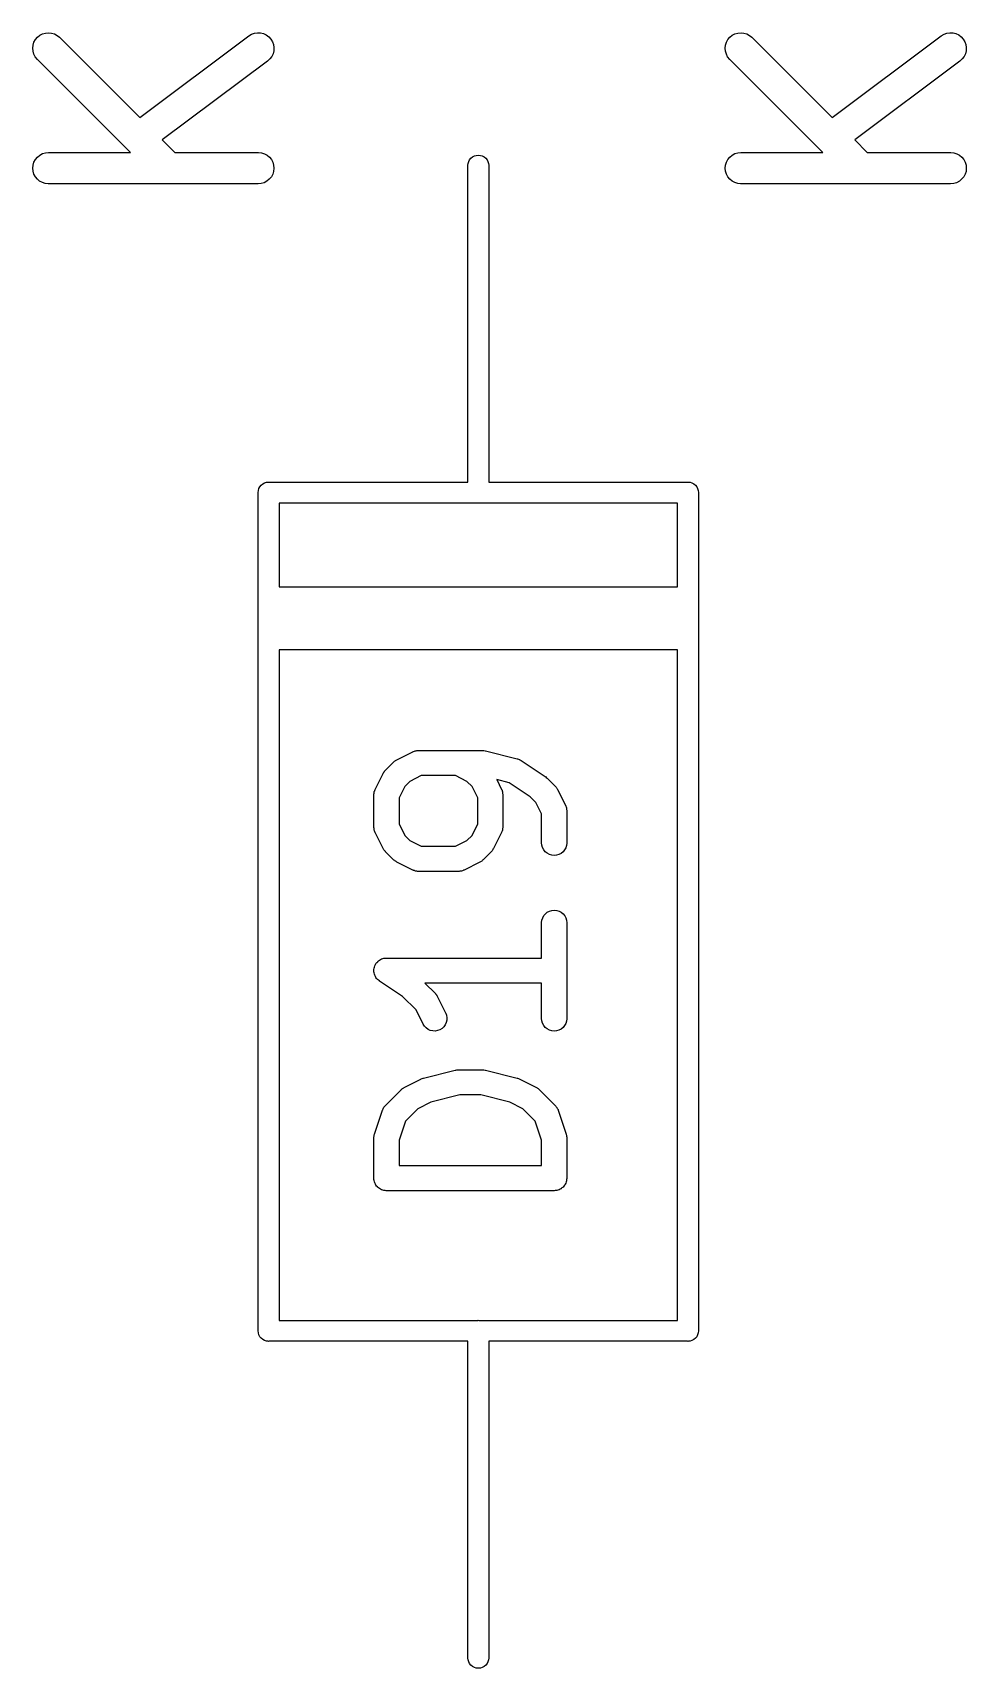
# Model space of a CAD drawing. Extents: x 99 to 194, y -157 to -33.
# Drawn here: x 160.69 to 165.14, y -59.36 to -51.56 of the extents above; entities that cross this region are included whole.
import ezdxf

# ---------------------------------------------------------------- set-up
doc = ezdxf.new("R2010")
doc.units = 0
doc.layers.add('BLACK', color=7, linetype='CONTINUOUS')

msp = doc.modelspace()

# ---------------------------------------------------------------- linework, layer by layer
at = {"layer": 'BLACK', "linetype": 'CONTINUOUS'}
for p, q in [((160.702, -51.5913), (160.712, -51.5801)), ((160.712, -51.5801), (160.723, -51.5709)), ((160.723, -51.5709), (160.736, -51.564)), ((160.736, -51.564), (160.75, -51.5599)), ((160.75, -51.5599), (160.765, -51.5585)), ((160.765, -51.5585), (160.779, -51.56)), ((160.779, -51.56), (160.793, -51.5642)), ((160.793, -51.5642), (160.806, -51.5712)), ((160.806, -51.5712), (160.817, -51.5804)), ((160.817, -51.5804), (161.2, -51.963)), ((161.2, -51.963), (161.719, -51.5735)), ((161.719, -51.5735), (161.72, -51.5729)), ((161.72, -51.5729), (161.733, -51.5654)), ((161.733, -51.5654), (161.747, -51.5606)), ((161.747, -51.5606), (161.761, -51.5585)), ((161.761, -51.5585), (161.776, -51.5593)), ((161.776, -51.5593), (161.79, -51.563)), ((161.79, -51.563), (161.803, -51.5693)), ((161.803, -51.5693), (161.815, -51.578)), ((161.815, -51.578), (161.825, -51.5889)), ((161.825, -51.5889), (161.832, -51.6015)), ((164.004, -51.5913), (164.014, -51.5801)), ((164.014, -51.5801), (164.025, -51.5709)), ((164.025, -51.5709), (164.038, -51.564)), ((164.038, -51.564), (164.052, -51.5599)), ((164.052, -51.5599), (164.067, -51.5585)), ((164.067, -51.5585), (164.081, -51.56)), ((164.081, -51.56), (164.095, -51.5642)), ((164.095, -51.5642), (164.108, -51.5712)), ((164.108, -51.5712), (164.119, -51.5804)), ((164.119, -51.5804), (164.502, -51.963)), ((164.502, -51.963), (165.021, -51.5735)), ((165.021, -51.5735), (165.022, -51.5729)), ((165.022, -51.5729), (165.035, -51.5654)), ((165.035, -51.5654), (165.049, -51.5606)), ((165.049, -51.5606), (165.063, -51.5585)), ((165.063, -51.5585), (165.078, -51.5593)), ((165.078, -51.5593), (165.092, -51.563)), ((165.092, -51.563), (165.105, -51.5693)), ((165.105, -51.5693), (165.117, -51.578)), ((165.117, -51.578), (165.127, -51.5889)), ((165.127, -51.5889), (165.134, -51.6015)), ((160.689, -51.6327), (160.691, -51.6181)), ((160.691, -51.6473), (160.689, -51.6327)), ((160.691, -51.6181), (160.695, -51.6042)), ((160.695, -51.6613), (160.691, -51.6473)), ((160.695, -51.6042), (160.702, -51.5913)), ((160.701, -51.6743), (160.695, -51.6613)), ((161.835, -51.6585), (161.829, -51.6718)), ((161.832, -51.6015), (161.837, -51.6152)), ((161.839, -51.6443), (161.835, -51.6585)), ((161.837, -51.6152), (161.839, -51.6297)), ((161.839, -51.6297), (161.839, -51.6443)), ((163.991, -51.6327), (163.993, -51.6181)), ((163.993, -51.6473), (163.991, -51.6327)), ((163.993, -51.6181), (163.997, -51.6042)), ((163.997, -51.6613), (163.993, -51.6473)), ((163.997, -51.6042), (164.004, -51.5913)), ((164.003, -51.6743), (163.997, -51.6613)), ((165.137, -51.6585), (165.131, -51.6718)), ((165.134, -51.6015), (165.139, -51.6152)), ((165.141, -51.6443), (165.137, -51.6585)), ((165.139, -51.6152), (165.141, -51.6297)), ((165.141, -51.6297), (165.141, -51.6443)), ((160.711, -51.6858), (160.701, -51.6743)), ((160.711, -51.6865), (160.711, -51.6858)), ((161.155, -52.1299), (160.711, -51.6865)), ((161.809, -51.6935), (161.307, -52.0702)), ((161.82, -51.6836), (161.809, -51.6935)), ((161.829, -51.6718), (161.82, -51.6836)), ((164.013, -51.6858), (164.003, -51.6743)), ((164.013, -51.6865), (164.013, -51.6858)), ((164.457, -52.1299), (164.013, -51.6865)), ((165.111, -51.6935), (164.609, -52.0702)), ((165.122, -51.6836), (165.111, -51.6935)), ((165.131, -51.6718), (165.122, -51.6836)), ((160.736, -52.1356), (160.75, -52.1313)), ((160.75, -52.1313), (160.764, -52.1299)), ((160.764, -52.1299), (161.155, -52.1299)), ((161.307, -52.0702), (161.367, -52.1299)), ((161.367, -52.1299), (161.764, -52.1299)), ((161.764, -52.1299), (161.765, -52.1299)), ((161.765, -52.1299), (161.78, -52.1315)), ((161.78, -52.1315), (161.794, -52.136)), ((164.038, -52.1356), (164.052, -52.1313)), ((164.052, -52.1313), (164.066, -52.1299)), ((164.066, -52.1299), (164.457, -52.1299)), ((164.609, -52.0702), (164.669, -52.1299)), ((164.669, -52.1299), (165.066, -52.1299)), ((165.066, -52.1299), (165.067, -52.1299)), ((165.067, -52.1299), (165.082, -52.1315)), ((165.082, -52.1315), (165.096, -52.136)), ((160.689, -52.2044), (160.691, -52.1898)), ((160.691, -52.219), (160.689, -52.2044)), ((160.691, -52.1898), (160.695, -52.1758)), ((160.695, -52.1758), (160.702, -52.163)), ((160.702, -52.163), (160.712, -52.1517)), ((160.712, -52.1517), (160.723, -52.1424)), ((160.723, -52.1424), (160.736, -52.1356)), ((161.794, -52.136), (161.807, -52.143)), ((161.807, -52.143), (161.818, -52.1524)), ((161.818, -52.1524), (161.827, -52.1638)), ((161.827, -52.1638), (161.834, -52.1768)), ((161.834, -52.1768), (161.838, -52.1908)), ((161.838, -52.1908), (161.839, -52.2054)), ((161.839, -52.2054), (161.838, -52.22)), ((162.764, -52.1906), (162.765, -52.1832)), ((162.764, -53.703), (162.764, -52.1906)), ((162.765, -52.1832), (162.768, -52.1738)), ((162.768, -52.1738), (162.772, -52.1651)), ((162.772, -52.1651), (162.778, -52.1575)), ((162.778, -52.1575), (162.786, -52.1512)), ((162.786, -52.1512), (162.795, -52.1466)), ((162.795, -52.1466), (162.804, -52.1437)), ((162.804, -52.1437), (162.814, -52.1428)), ((162.814, -52.1428), (162.824, -52.1437)), ((162.824, -52.1437), (162.833, -52.1466)), ((162.833, -52.1466), (162.842, -52.1512)), ((162.842, -52.1512), (162.85, -52.1575)), ((162.85, -52.1575), (162.856, -52.1651)), ((162.856, -52.1651), (162.86, -52.1738)), ((162.86, -52.1738), (162.863, -52.1832)), ((162.863, -52.1832), (162.864, -52.1906)), ((162.864, -52.1906), (162.864, -53.703)), ((163.991, -52.2044), (163.993, -52.1898)), ((163.993, -52.219), (163.991, -52.2044)), ((163.993, -52.1898), (163.997, -52.1758)), ((163.997, -52.1758), (164.004, -52.163)), ((164.004, -52.163), (164.014, -52.1517)), ((164.014, -52.1517), (164.025, -52.1424)), ((164.025, -52.1424), (164.038, -52.1356)), ((165.096, -52.136), (165.109, -52.143)), ((165.109, -52.143), (165.12, -52.1524)), ((165.12, -52.1524), (165.129, -52.1638)), ((165.129, -52.1638), (165.136, -52.1768)), ((165.136, -52.1768), (165.14, -52.1908)), ((165.14, -52.1908), (165.141, -52.2054)), ((165.141, -52.2054), (165.14, -52.22)), ((160.695, -52.233), (160.691, -52.219)), ((160.702, -52.246), (160.695, -52.233)), ((160.711, -52.2574), (160.702, -52.246)), ((160.722, -52.2668), (160.711, -52.2574)), ((160.735, -52.2738), (160.722, -52.2668)), ((160.749, -52.2783), (160.735, -52.2738)), ((160.763, -52.2799), (160.749, -52.2783)), ((160.764, -52.2799), (160.763, -52.2799)), ((161.764, -52.2799), (160.764, -52.2799)), ((161.779, -52.2785), (161.764, -52.2799)), ((161.793, -52.2742), (161.779, -52.2785)), ((161.806, -52.2674), (161.793, -52.2742)), ((161.817, -52.2581), (161.806, -52.2674)), ((161.827, -52.2468), (161.817, -52.2581)), ((161.834, -52.234), (161.827, -52.2468)), ((161.838, -52.22), (161.834, -52.234)), ((163.997, -52.233), (163.993, -52.219)), ((164.004, -52.246), (163.997, -52.233)), ((164.013, -52.2574), (164.004, -52.246)), ((164.024, -52.2668), (164.013, -52.2574)), ((164.037, -52.2738), (164.024, -52.2668)), ((164.051, -52.2783), (164.037, -52.2738)), ((164.065, -52.2799), (164.051, -52.2783)), ((164.066, -52.2799), (164.065, -52.2799)), ((165.066, -52.2799), (164.066, -52.2799)), ((165.081, -52.2785), (165.066, -52.2799)), ((165.095, -52.2742), (165.081, -52.2785)), ((165.108, -52.2674), (165.095, -52.2742)), ((165.119, -52.2581), (165.108, -52.2674)), ((165.129, -52.2468), (165.119, -52.2581)), ((165.136, -52.234), (165.129, -52.2468)), ((165.14, -52.22), (165.136, -52.234)), ((161.764, -53.753), (161.765, -53.7432)), ((161.764, -53.7554), (161.764, -53.753)), ((161.764, -54.2506), (161.764, -53.7554)), ((161.765, -53.7432), (161.768, -53.7338)), ((161.768, -53.7338), (161.772, -53.7251)), ((161.772, -53.7251), (161.778, -53.7175)), ((161.778, -53.7175), (161.786, -53.7112)), ((161.786, -53.7112), (161.795, -53.7066)), ((161.795, -53.7066), (161.804, -53.7037)), ((161.804, -53.7037), (161.812, -53.703)), ((161.812, -53.703), (161.814, -53.7028)), ((161.814, -53.7028), (161.816, -53.703)), ((161.816, -53.703), (162.764, -53.703)), ((162.864, -53.703), (163.812, -53.703)), ((163.812, -53.703), (163.814, -53.7028)), ((163.814, -53.7028), (163.816, -53.703)), ((163.816, -53.703), (163.824, -53.7037)), ((163.824, -53.7037), (163.833, -53.7066)), ((163.833, -53.7066), (163.842, -53.7112)), ((163.842, -53.7112), (163.85, -53.7175)), ((163.85, -53.7175), (163.856, -53.7251)), ((163.856, -53.7251), (163.86, -53.7338)), ((163.86, -53.7338), (163.863, -53.7432)), ((163.863, -53.7432), (163.864, -53.753)), ((163.864, -53.753), (163.864, -53.7554)), ((163.864, -53.7554), (163.864, -54.2506)), ((162.812, -53.803), (161.864, -53.803)), ((161.864, -53.803), (161.864, -54.203)), ((162.814, -53.8032), (162.812, -53.803)), ((162.816, -53.803), (162.814, -53.8032)), ((163.764, -53.803), (162.816, -53.803)), ((163.764, -54.203), (163.764, -53.803)), ((161.864, -54.203), (163.764, -54.203)), ((161.764, -54.253), (161.764, -54.2506)), ((161.764, -54.2554), (161.764, -54.253)), ((161.764, -54.3506), (161.764, -54.2554)), ((163.864, -54.2506), (163.864, -54.253)), ((163.864, -54.253), (163.864, -54.2554)), ((163.864, -54.2554), (163.864, -54.3506)), ((161.764, -54.353), (161.764, -54.3506)), ((161.764, -54.3554), (161.764, -54.353)), ((161.764, -54.4505), (161.764, -54.3554)), ((163.864, -54.3506), (163.864, -54.353)), ((163.864, -54.353), (163.864, -54.3554)), ((163.864, -54.3554), (163.864, -54.4506)), ((161.764, -54.453), (161.764, -54.4505)), ((161.764, -54.4554), (161.764, -54.453)), ((161.764, -57.7505), (161.764, -54.4554)), ((163.864, -54.4506), (163.864, -54.453)), ((163.864, -54.453), (163.864, -54.4554)), ((163.864, -54.4554), (163.864, -57.7506)), ((161.864, -54.503), (161.864, -57.703)), ((163.764, -54.503), (161.864, -54.503)), ((163.764, -57.703), (163.764, -54.503)), ((162.425, -55.0279), (162.501, -54.9898)), ((162.501, -54.9898), (162.502, -54.9894)), ((162.502, -54.9894), (162.504, -54.9888)), ((162.504, -54.9888), (162.505, -54.988)), ((162.505, -54.988), (162.509, -54.9868)), ((162.509, -54.9868), (162.513, -54.9854)), ((162.513, -54.9854), (162.515, -54.9851)), ((162.515, -54.9851), (162.517, -54.9846)), ((162.517, -54.9846), (162.521, -54.9842)), ((162.521, -54.9842), (162.525, -54.9836)), ((162.525, -54.9836), (162.527, -54.9836)), ((162.527, -54.9836), (162.528, -54.9835)), ((162.528, -54.9835), (162.833, -54.9835)), ((162.833, -54.9835), (162.834, -54.9835)), ((162.834, -54.9835), (162.835, -54.9836)), ((162.835, -54.9836), (162.836, -54.9836)), ((162.836, -54.9836), (162.841, -54.9843)), ((162.841, -54.9843), (162.846, -54.9848)), ((162.846, -54.9848), (162.847, -54.9851)), ((162.847, -54.9851), (162.848, -54.9853)), ((162.848, -54.9853), (163, -55.0234)), ((162.322, -55.169), (162.36, -55.0928)), ((162.36, -55.0928), (162.361, -55.0921)), ((162.361, -55.0921), (162.363, -55.0893)), ((162.363, -55.0893), (162.364, -55.0863)), ((162.364, -55.0863), (162.366, -55.0844)), ((162.366, -55.0844), (162.367, -55.0823)), ((162.367, -55.0823), (162.369, -55.0798)), ((162.369, -55.0798), (162.372, -55.0772)), ((162.372, -55.0772), (162.41, -55.0391)), ((162.41, -55.0386), (162.413, -55.0364)), ((162.41, -55.0391), (162.41, -55.0386)), ((162.413, -55.0364), (162.415, -55.0341)), ((162.415, -55.0341), (162.417, -55.0328)), ((162.417, -55.0328), (162.419, -55.0313)), ((162.419, -55.0313), (162.422, -55.0297)), ((162.422, -55.0297), (162.425, -55.0279)), ((163, -55.0234), (163.001, -55.0236)), ((163.001, -55.0236), (163.005, -55.025)), ((163.005, -55.025), (163.008, -55.0261)), ((163.008, -55.0261), (163.01, -55.027)), ((163.01, -55.027), (163.012, -55.0277)), ((163.012, -55.0277), (163.015, -55.0298)), ((163.015, -55.0298), (163.019, -55.0316)), ((163.019, -55.0316), (163.133, -55.1078)), ((162.318, -55.18), (162.32, -55.1761)), ((162.32, -55.1761), (162.321, -55.1722)), ((162.321, -55.1722), (162.322, -55.1707)), ((162.322, -55.1707), (162.322, -55.169)), ((162.463, -55.1552), (162.436, -55.21)), ((162.488, -55.1309), (162.463, -55.1552)), ((162.542, -55.1035), (162.488, -55.1309)), ((162.705, -55.1035), (162.542, -55.1035)), ((162.759, -55.1309), (162.705, -55.1035)), ((162.784, -55.1552), (162.759, -55.1309)), ((162.811, -55.21), (162.784, -55.1552)), ((162.961, -55.1373), (162.902, -55.1224)), ((162.902, -55.1224), (162.925, -55.169)), ((162.925, -55.169), (162.925, -55.1698)), ((162.925, -55.1698), (162.926, -55.1714)), ((162.926, -55.1714), (162.927, -55.173)), ((162.927, -55.173), (162.928, -55.1769)), ((162.928, -55.1769), (162.929, -55.1808)), ((163.061, -55.2044), (162.961, -55.1373)), ((163.133, -55.1078), (163.134, -55.1083)), ((163.134, -55.1083), (163.138, -55.1118)), ((163.138, -55.1118), (163.142, -55.1153)), ((163.142, -55.1153), (163.18, -55.1534)), ((163.18, -55.1534), (163.181, -55.154)), ((163.181, -55.154), (163.183, -55.1567)), ((163.183, -55.1567), (163.185, -55.1591)), ((163.185, -55.1591), (163.187, -55.1612)), ((163.187, -55.1612), (163.188, -55.1632)), ((163.188, -55.1632), (163.19, -55.1662)), ((163.19, -55.1662), (163.191, -55.169)), ((163.191, -55.169), (163.23, -55.2452)), ((162.316, -55.1915), (162.317, -55.1875)), ((162.316, -55.1933), (162.316, -55.1915)), ((162.316, -55.195), (162.316, -55.1933)), ((162.316, -55.1959), (162.316, -55.195)), ((162.316, -55.3482), (162.316, -55.1959)), ((162.317, -55.1834), (162.318, -55.1817)), ((162.317, -55.1875), (162.317, -55.1834)), ((162.318, -55.1817), (162.318, -55.18)), ((162.436, -55.21), (162.436, -55.3341)), ((162.811, -55.3341), (162.811, -55.21)), ((162.929, -55.1808), (162.929, -55.1825)), ((162.929, -55.1825), (162.93, -55.1842)), ((162.93, -55.1842), (162.93, -55.1883)), ((162.93, -55.1883), (162.931, -55.1923)), ((162.931, -55.1923), (162.931, -55.1941)), ((162.931, -55.1941), (162.931, -55.1959)), ((162.931, -55.1959), (162.931, -55.3482)), ((163.088, -55.2314), (163.061, -55.2044)), ((163.116, -55.2862), (163.088, -55.2314)), ((163.23, -55.2452), (163.23, -55.246)), ((163.23, -55.246), (163.231, -55.2476)), ((163.231, -55.2476), (163.231, -55.2492)), ((163.231, -55.2492), (163.233, -55.2531)), ((163.233, -55.2531), (163.234, -55.257)), ((163.234, -55.257), (163.234, -55.2587)), ((162.436, -55.3341), (162.463, -55.3889)), ((162.784, -55.3889), (162.811, -55.3341)), ((163.116, -55.4244), (163.116, -55.2862)), ((163.234, -55.2587), (163.235, -55.2604)), ((163.235, -55.2604), (163.235, -55.2645)), ((163.235, -55.2645), (163.236, -55.2685)), ((163.236, -55.2685), (163.236, -55.2703)), ((163.236, -55.2703), (163.236, -55.272)), ((163.236, -55.272), (163.236, -55.4244)), ((162.316, -55.35), (162.316, -55.3482)), ((162.316, -55.3518), (162.316, -55.35)), ((162.317, -55.3558), (162.316, -55.3518)), ((162.317, -55.3599), (162.317, -55.3558)), ((162.318, -55.3616), (162.317, -55.3599)), ((162.318, -55.3633), (162.318, -55.3616)), ((162.319, -55.3672), (162.318, -55.3633)), ((162.32, -55.3711), (162.319, -55.3672)), ((162.321, -55.3727), (162.32, -55.3711)), ((162.322, -55.3743), (162.321, -55.3727)), ((162.322, -55.3751), (162.322, -55.3743)), ((162.36, -55.4513), (162.322, -55.3751)), ((162.463, -55.3889), (162.488, -55.4132)), ((162.488, -55.4132), (162.542, -55.4406)), ((162.705, -55.4406), (162.759, -55.4132)), ((162.759, -55.4132), (162.784, -55.3889)), ((162.925, -55.3751), (162.887, -55.4513)), ((162.926, -55.3719), (162.925, -55.3734)), ((162.925, -55.3734), (162.925, -55.3751)), ((162.928, -55.368), (162.926, -55.3719)), ((162.929, -55.3641), (162.928, -55.368)), ((162.93, -55.3607), (162.929, -55.3624)), ((162.929, -55.3624), (162.929, -55.3641)), ((162.931, -55.3526), (162.93, -55.3566)), ((162.93, -55.3566), (162.93, -55.3607)), ((162.931, -55.3482), (162.931, -55.3491)), ((162.931, -55.3491), (162.931, -55.3508)), ((162.931, -55.3508), (162.931, -55.3526)), ((162.362, -55.4541), (162.36, -55.4513)), ((162.364, -55.4571), (162.362, -55.4541)), ((162.365, -55.4591), (162.364, -55.4571)), ((162.367, -55.4612), (162.365, -55.4591)), ((162.369, -55.4636), (162.367, -55.4612)), ((162.371, -55.4663), (162.369, -55.4636)), ((162.372, -55.4669), (162.371, -55.4663)), ((162.41, -55.5049), (162.372, -55.4669)), ((162.542, -55.4406), (162.705, -55.4406)), ((162.875, -55.4669), (162.837, -55.5049)), ((162.878, -55.4643), (162.875, -55.4669)), ((162.88, -55.4618), (162.878, -55.4643)), ((162.881, -55.4597), (162.88, -55.4618)), ((162.883, -55.4578), (162.881, -55.4597)), ((162.884, -55.4548), (162.883, -55.4578)), ((162.886, -55.452), (162.884, -55.4548)), ((162.887, -55.4513), (162.886, -55.452)), ((163.117, -55.4361), (163.116, -55.4244)), ((163.12, -55.4473), (163.117, -55.4361)), ((163.126, -55.4576), (163.12, -55.4473)), ((163.133, -55.4667), (163.126, -55.4576)), ((163.142, -55.4742), (163.133, -55.4667)), ((163.153, -55.4797), (163.142, -55.4742)), ((163.164, -55.4832), (163.153, -55.4797)), ((163.175, -55.4844), (163.164, -55.4832)), ((163.187, -55.4834), (163.175, -55.4844)), ((163.198, -55.4801), (163.187, -55.4834)), ((163.209, -55.4746), (163.198, -55.4801)), ((163.218, -55.4673), (163.209, -55.4746)), ((163.225, -55.4583), (163.218, -55.4673)), ((163.231, -55.4481), (163.225, -55.4583)), ((163.235, -55.4369), (163.231, -55.4481)), ((163.236, -55.4253), (163.235, -55.4369)), ((163.236, -55.4244), (163.236, -55.4253)), ((162.412, -55.5071), (162.41, -55.5049)), ((162.415, -55.5094), (162.412, -55.5071)), ((162.417, -55.5108), (162.415, -55.5094)), ((162.419, -55.5124), (162.417, -55.5108)), ((162.422, -55.514), (162.419, -55.5124)), ((162.425, -55.5158), (162.422, -55.514)), ((162.425, -55.5162), (162.425, -55.5158)), ((162.501, -55.5543), (162.425, -55.5162)), ((162.503, -55.5549), (162.501, -55.5543)), ((162.505, -55.5558), (162.503, -55.5549)), ((162.509, -55.557), (162.505, -55.5558)), ((162.512, -55.5585), (162.509, -55.557)), ((162.514, -55.5588), (162.512, -55.5585)), ((162.516, -55.5593), (162.514, -55.5588)), ((162.52, -55.5598), (162.516, -55.5593)), ((162.524, -55.5605), (162.52, -55.5598)), ((162.526, -55.5604), (162.524, -55.5605)), ((162.527, -55.5606), (162.526, -55.5604)), ((162.528, -55.5606), (162.527, -55.5606)), ((162.719, -55.5606), (162.528, -55.5606)), ((162.721, -55.5604), (162.719, -55.5606)), ((162.722, -55.5605), (162.721, -55.5604)), ((162.726, -55.5599), (162.722, -55.5605)), ((162.73, -55.5595), (162.726, -55.5599)), ((162.732, -55.559), (162.73, -55.5595)), ((162.734, -55.5587), (162.732, -55.559)), ((162.738, -55.5573), (162.734, -55.5587)), ((162.742, -55.5561), (162.738, -55.5573)), ((162.743, -55.5553), (162.742, -55.5561)), ((162.745, -55.5547), (162.743, -55.5553)), ((162.746, -55.5543), (162.745, -55.5547)), ((162.822, -55.5162), (162.746, -55.5543)), ((162.825, -55.5144), (162.822, -55.5162)), ((162.828, -55.5128), (162.825, -55.5144)), ((162.83, -55.5113), (162.828, -55.5128)), ((162.832, -55.51), (162.83, -55.5113)), ((162.834, -55.5076), (162.832, -55.51)), ((162.837, -55.5055), (162.834, -55.5076)), ((162.837, -55.5049), (162.837, -55.5055)), ((163.116, -55.8045), (163.117, -55.7929)), ((163.117, -55.7929), (163.121, -55.7817)), ((163.121, -55.7817), (163.126, -55.7715)), ((163.126, -55.7715), (163.134, -55.7625)), ((163.134, -55.7625), (163.143, -55.7552)), ((163.143, -55.7552), (163.153, -55.7497)), ((163.153, -55.7497), (163.165, -55.7464)), ((163.165, -55.7464), (163.176, -55.7454)), ((163.176, -55.7454), (163.188, -55.7466)), ((163.188, -55.7466), (163.199, -55.7501)), ((163.199, -55.7501), (163.209, -55.7556)), ((163.209, -55.7556), (163.218, -55.7631)), ((163.218, -55.7631), (163.226, -55.7722)), ((163.226, -55.7722), (163.231, -55.7825)), ((163.231, -55.7825), (163.235, -55.7937)), ((163.235, -55.7937), (163.236, -55.8054)), ((163.116, -55.8054), (163.116, -55.8045)), ((163.116, -55.974), (163.116, -55.8054)), ((163.236, -55.8054), (163.236, -56.2625)), ((162.316, -56.0281), (162.317, -56.0219)), ((162.316, -56.0334), (162.316, -56.0281)), ((162.316, -56.0335), (162.316, -56.0334)), ((162.316, -56.0393), (162.316, -56.0335)), ((162.316, -56.0335), (162.316, -56.0335)), ((162.317, -56.0218), (162.319, -56.0168)), ((162.317, -56.0219), (162.317, -56.0218)), ((162.317, -56.0218), (162.317, -56.0218)), ((162.319, -56.0168), (162.321, -56.0107)), ((162.321, -56.0106), (162.323, -56.0056)), ((162.321, -56.0107), (162.321, -56.0106)), ((162.321, -56.0107), (162.321, -56.0107)), ((162.323, -56.0056), (162.326, -56.0004)), ((162.326, -56.0003), (162.33, -55.9956)), ((162.326, -56.0004), (162.326, -56.0003)), ((162.326, -56.0004), (162.326, -56.0004)), ((162.33, -55.9956), (162.334, -55.9914)), ((162.334, -55.9913), (162.338, -55.9875)), ((162.334, -55.9914), (162.334, -55.9913)), ((162.334, -55.9913), (162.334, -55.9913)), ((162.338, -55.9875), (162.343, -55.984)), ((162.343, -55.9839), (162.348, -55.9811)), ((162.343, -55.984), (162.343, -55.9839)), ((162.343, -55.984), (162.343, -55.984)), ((162.348, -55.9811), (162.353, -55.9785)), ((162.353, -55.9784), (162.359, -55.9768)), ((162.353, -55.9785), (162.353, -55.9784)), ((162.353, -55.9785), (162.353, -55.9785)), ((162.359, -55.9768), (162.364, -55.9751)), ((162.364, -55.9751), (162.37, -55.9746)), ((162.364, -55.9751), (162.364, -55.9751)), ((162.364, -55.9751), (162.364, -55.9751)), ((162.37, -55.9746), (162.376, -55.974)), ((162.376, -55.974), (163.116, -55.974)), ((162.317, -56.0451), (162.316, -56.0393)), ((162.317, -56.0452), (162.317, -56.0451)), ((162.319, -56.0506), (162.317, -56.0452)), ((162.317, -56.0452), (162.317, -56.0452)), ((162.32, -56.0563), (162.319, -56.0506)), ((162.32, -56.0564), (162.32, -56.0563)), ((162.323, -56.0615), (162.32, -56.0564)), ((162.32, -56.0564), (162.32, -56.0564)), ((162.326, -56.0667), (162.323, -56.0615)), ((162.326, -56.0668), (162.326, -56.0667)), ((162.329, -56.0713), (162.326, -56.0668)), ((162.326, -56.0668), (162.326, -56.0668)), ((162.333, -56.0759), (162.329, -56.0713)), ((162.338, -56.0798), (162.333, -56.0759)), ((162.333, -56.0759), (162.333, -56.0759)), ((162.333, -56.0759), (162.333, -56.0759)), ((162.342, -56.0834), (162.338, -56.0798)), ((162.342, -56.0835), (162.342, -56.0834)), ((162.343, -56.0839), (162.342, -56.0835)), ((162.342, -56.0835), (162.342, -56.0835)), ((162.342, -56.0835), (162.342, -56.0835)), ((162.452, -56.1568), (162.343, -56.0839)), ((163.116, -56.094), (162.559, -56.094)), ((162.559, -56.094), (162.609, -56.1439)), ((163.116, -56.2625), (163.116, -56.094)), ((162.517, -56.2219), (162.452, -56.1568)), ((162.609, -56.1439), (162.609, -56.1445)), ((162.609, -56.1445), (162.611, -56.1471)), ((162.611, -56.1471), (162.614, -56.1496)), ((162.614, -56.1496), (162.615, -56.1517)), ((162.615, -56.1517), (162.617, -56.1537)), ((162.617, -56.1537), (162.618, -56.1567)), ((162.618, -56.1567), (162.62, -56.1595)), ((162.62, -56.1595), (162.658, -56.2357)), ((162.551, -56.2894), (162.517, -56.2219)), ((162.658, -56.2357), (162.659, -56.2364)), ((162.659, -56.2364), (162.663, -56.2474)), ((162.664, -56.2707), (162.661, -56.2821)), ((162.663, -56.2474), (162.664, -56.259)), ((162.664, -56.259), (162.664, -56.2707)), ((163.117, -56.2742), (163.116, -56.2625)), ((163.236, -56.2634), (163.235, -56.275)), ((163.236, -56.2625), (163.236, -56.2634)), ((162.557, -56.2993), (162.551, -56.2894)), ((162.565, -56.3078), (162.557, -56.2993)), ((162.575, -56.3146), (162.565, -56.3078)), ((162.585, -56.3194), (162.575, -56.3146)), ((162.597, -56.322), (162.585, -56.3194)), ((162.608, -56.3224), (162.597, -56.322)), ((162.62, -56.3205), (162.608, -56.3224)), ((162.631, -56.3164), (162.62, -56.3205)), ((162.641, -56.3102), (162.631, -56.3164)), ((162.649, -56.3022), (162.641, -56.3102)), ((162.656, -56.2927), (162.649, -56.3022)), ((162.661, -56.2821), (162.656, -56.2927)), ((163.12, -56.2854), (163.117, -56.2742)), ((163.126, -56.2957), (163.12, -56.2854)), ((163.133, -56.3048), (163.126, -56.2957)), ((163.142, -56.3123), (163.133, -56.3048)), ((163.153, -56.3178), (163.142, -56.3123)), ((163.164, -56.3213), (163.153, -56.3178)), ((163.175, -56.3225), (163.164, -56.3213)), ((163.187, -56.3215), (163.175, -56.3225)), ((163.198, -56.3182), (163.187, -56.3215)), ((163.209, -56.3127), (163.198, -56.3182)), ((163.218, -56.3054), (163.209, -56.3127)), ((163.225, -56.2964), (163.218, -56.3054)), ((163.231, -56.2862), (163.225, -56.2964)), ((163.235, -56.275), (163.231, -56.2862)), ((162.463, -56.5898), (162.54, -56.5517)), ((162.54, -56.5513), (162.541, -56.5512)), ((162.54, -56.5517), (162.54, -56.5513)), ((162.541, -56.5511), (162.546, -56.5493)), ((162.541, -56.5512), (162.541, -56.5511)), ((162.546, -56.5493), (162.551, -56.5473)), ((162.551, -56.5473), (162.552, -56.5473)), ((162.552, -56.5472), (162.704, -56.5091)), ((162.552, -56.5473), (162.552, -56.5472)), ((162.704, -56.5091), (162.705, -56.5089)), ((162.705, -56.5089), (162.706, -56.5087)), ((162.706, -56.5087), (162.707, -56.5084)), ((162.707, -56.5084), (162.712, -56.508)), ((162.712, -56.508), (162.717, -56.5073)), ((162.717, -56.5073), (162.718, -56.5074)), ((162.718, -56.5074), (162.719, -56.5073)), ((162.719, -56.5073), (162.833, -56.5073)), ((162.833, -56.5073), (162.834, -56.5073)), ((162.834, -56.5073), (162.835, -56.5074)), ((162.835, -56.5074), (162.836, -56.5074)), ((162.836, -56.5074), (162.841, -56.5081)), ((162.841, -56.5081), (162.846, -56.5086)), ((162.846, -56.5086), (162.847, -56.5089)), ((162.847, -56.5089), (162.848, -56.5091)), ((162.848, -56.5091), (163, -56.5472)), ((163, -56.5472), (163.001, -56.5474)), ((163.001, -56.5474), (163.001, -56.5475)), ((163.001, -56.5475), (163.001, -56.5475)), ((163.001, -56.5475), (163.006, -56.5495)), ((163.006, -56.5495), (163.012, -56.5515)), ((163.012, -56.5515), (163.012, -56.5516)), ((163.012, -56.5516), (163.012, -56.5517)), ((163.012, -56.5517), (163.088, -56.5898)), ((162.372, -56.6772), (162.448, -56.6011)), ((162.448, -56.6005), (162.451, -56.5984)), ((162.448, -56.6011), (162.448, -56.6005)), ((162.451, -56.5984), (162.453, -56.596)), ((162.453, -56.596), (162.456, -56.5947)), ((162.456, -56.5947), (162.458, -56.5932)), ((162.458, -56.5932), (162.461, -56.5916)), ((162.461, -56.5916), (162.463, -56.5898)), ((162.587, -56.662), (162.526, -56.6928)), ((162.726, -56.6273), (162.587, -56.662)), ((162.826, -56.6273), (162.726, -56.6273)), ((162.964, -56.662), (162.826, -56.6273)), ((163.026, -56.6928), (162.964, -56.662)), ((163.088, -56.5898), (163.089, -56.5902)), ((163.089, -56.5902), (163.092, -56.592)), ((163.092, -56.592), (163.095, -56.5936)), ((163.095, -56.5936), (163.097, -56.5952)), ((163.097, -56.5952), (163.099, -56.5966)), ((163.099, -56.5966), (163.101, -56.5989)), ((163.101, -56.5989), (163.104, -56.6011)), ((163.104, -56.6011), (163.18, -56.6772)), ((162.319, -56.815), (162.357, -56.7007)), ((162.357, -56.6999), (162.358, -56.6983)), ((162.357, -56.7007), (162.357, -56.6999)), ((162.358, -56.6983), (162.359, -56.6966)), ((162.359, -56.6966), (162.361, -56.693)), ((162.361, -56.693), (162.362, -56.6893)), ((162.362, -56.6893), (162.363, -56.6878)), ((162.363, -56.6878), (162.364, -56.6863)), ((162.364, -56.6863), (162.367, -56.6831)), ((162.367, -56.6831), (162.369, -56.6798)), ((162.369, -56.6798), (162.37, -56.6786)), ((162.37, -56.6786), (162.372, -56.6772)), ((162.526, -56.6928), (162.466, -56.7521)), ((163.085, -56.7521), (163.026, -56.6928)), ((163.18, -56.6772), (163.181, -56.6778)), ((163.181, -56.6778), (163.182, -56.6792)), ((163.182, -56.6792), (163.183, -56.6804)), ((163.183, -56.6804), (163.186, -56.6838)), ((163.186, -56.6838), (163.188, -56.687)), ((163.188, -56.687), (163.189, -56.6886)), ((163.189, -56.6886), (163.19, -56.69)), ((163.19, -56.69), (163.192, -56.6937)), ((163.192, -56.6937), (163.194, -56.6974)), ((163.194, -56.6974), (163.194, -56.6991)), ((163.194, -56.6991), (163.195, -56.7007)), ((163.195, -56.7007), (163.233, -56.815)), ((162.318, -56.8183), (162.319, -56.815)), ((162.466, -56.7521), (162.436, -56.8437)), ((163.116, -56.8437), (163.085, -56.7521)), ((163.233, -56.815), (163.233, -56.8158)), ((163.233, -56.8158), (163.234, -56.8191)), ((162.316, -56.8264), (162.317, -56.824)), ((162.316, -56.8298), (162.316, -56.8264)), ((162.316, -56.8331), (162.316, -56.8298)), ((162.316, -56.834), (162.316, -56.8331)), ((162.316, -57.0244), (162.316, -56.834)), ((162.317, -56.8215), (162.318, -56.8183)), ((162.317, -56.824), (162.317, -56.8215)), ((162.436, -56.8437), (162.436, -56.9644)), ((163.116, -56.9644), (163.116, -56.8437)), ((163.234, -56.8191), (163.235, -56.8223)), ((163.235, -56.8223), (163.235, -56.8248)), ((163.235, -56.8248), (163.236, -56.8272)), ((163.236, -56.8272), (163.236, -56.8306)), ((163.236, -56.8306), (163.236, -56.834)), ((163.236, -56.834), (163.236, -57.0244)), ((162.436, -56.9644), (163.116, -56.9644)), ((162.316, -57.03), (162.316, -57.0244)), ((162.317, -57.0357), (162.316, -57.03)), ((162.317, -57.0359), (162.317, -57.0357)), ((162.317, -57.0361), (162.317, -57.0359)), ((162.319, -57.0415), (162.317, -57.0361)), ((162.32, -57.0469), (162.319, -57.0415)), ((162.32, -57.0471), (162.32, -57.0469)), ((162.32, -57.0473), (162.32, -57.0471)), ((162.323, -57.0523), (162.32, -57.0473)), ((162.326, -57.0573), (162.323, -57.0523)), ((163.231, -57.0481), (163.228, -57.053)), ((163.233, -57.0423), (163.231, -57.0477)), ((163.231, -57.0477), (163.231, -57.0479)), ((163.231, -57.0479), (163.231, -57.0481)), ((163.235, -57.0369), (163.233, -57.0423)), ((163.236, -57.0253), (163.235, -57.0308)), ((163.235, -57.0308), (163.235, -57.0365)), ((163.235, -57.0365), (163.235, -57.0367)), ((163.235, -57.0367), (163.235, -57.0369)), ((163.236, -57.0244), (163.236, -57.0248)), ((163.236, -57.0248), (163.236, -57.0248)), ((163.236, -57.0248), (163.236, -57.0249)), ((163.236, -57.0249), (163.236, -57.0253)), ((162.326, -57.0574), (162.326, -57.0573)), ((162.326, -57.0576), (162.326, -57.0574)), ((162.329, -57.062), (162.326, -57.0576)), ((162.333, -57.0664), (162.329, -57.062)), ((162.333, -57.0665), (162.333, -57.0664)), ((162.333, -57.0667), (162.333, -57.0665)), ((162.338, -57.0703), (162.333, -57.0667)), ((162.342, -57.0739), (162.338, -57.0703)), ((162.342, -57.074), (162.342, -57.0739)), ((162.342, -57.0742), (162.342, -57.074)), ((162.347, -57.0769), (162.342, -57.0742)), ((162.352, -57.0796), (162.347, -57.0769)), ((162.353, -57.0797), (162.352, -57.0796)), ((162.352, -57.0796), (162.352, -57.0796)), ((162.358, -57.0814), (162.353, -57.0797)), ((162.363, -57.0831), (162.358, -57.0814)), ((162.364, -57.0831), (162.363, -57.0831)), ((162.364, -57.0832), (162.364, -57.0831)), ((162.37, -57.0838), (162.364, -57.0832)), ((162.375, -57.0844), (162.37, -57.0838)), ((162.376, -57.0844), (162.375, -57.0844)), ((162.375, -57.0844), (162.375, -57.0844)), ((162.375, -57.0844), (162.375, -57.0844)), ((163.176, -57.0844), (162.376, -57.0844)), ((162.376, -57.0844), (162.376, -57.0844)), ((163.181, -57.0839), (163.176, -57.0844)), ((163.187, -57.0834), (163.181, -57.0839)), ((163.188, -57.0833), (163.187, -57.0833)), ((163.187, -57.0833), (163.187, -57.0834)), ((163.193, -57.0816), (163.188, -57.0833)), ((163.198, -57.0801), (163.193, -57.0816)), ((163.199, -57.08), (163.198, -57.0801)), ((163.204, -57.0773), (163.199, -57.0799)), ((163.199, -57.0799), (163.199, -57.08)), ((163.209, -57.0746), (163.204, -57.0773)), ((163.213, -57.0709), (163.209, -57.0744)), ((163.209, -57.0744), (163.209, -57.0745)), ((163.209, -57.0745), (163.209, -57.0746)), ((163.218, -57.0673), (163.213, -57.0709)), ((163.222, -57.0627), (163.218, -57.067)), ((163.218, -57.067), (163.218, -57.0671)), ((163.218, -57.0671), (163.218, -57.0673)), ((163.225, -57.0583), (163.222, -57.0627)), ((163.226, -57.0581), (163.225, -57.0583)), ((163.228, -57.053), (163.226, -57.058)), ((163.226, -57.058), (163.226, -57.0581)), ((161.764, -57.753), (161.764, -57.7505)), ((161.765, -57.7628), (161.764, -57.753)), ((161.864, -57.703), (162.812, -57.703)), ((162.812, -57.703), (162.814, -57.7028)), ((162.814, -57.7028), (162.816, -57.703)), ((162.816, -57.703), (163.764, -57.703)), ((163.864, -57.753), (163.863, -57.7628)), ((163.864, -57.7506), (163.864, -57.753)), ((161.768, -57.7722), (161.765, -57.7628)), ((161.772, -57.7809), (161.768, -57.7722)), ((161.778, -57.7885), (161.772, -57.7809)), ((161.786, -57.7948), (161.778, -57.7885)), ((161.795, -57.7994), (161.786, -57.7948)), ((161.804, -57.8023), (161.795, -57.7994)), ((161.812, -57.803), (161.804, -57.8023)), ((161.814, -57.8032), (161.812, -57.803)), ((161.816, -57.803), (161.814, -57.8032)), ((162.764, -57.803), (161.816, -57.803)), ((162.764, -59.3154), (162.764, -57.803)), ((163.812, -57.803), (162.864, -57.803)), ((162.864, -57.803), (162.864, -59.3154)), ((163.814, -57.8032), (163.812, -57.803)), ((163.816, -57.803), (163.814, -57.8032)), ((163.824, -57.8023), (163.816, -57.803)), ((163.833, -57.7994), (163.824, -57.8023)), ((163.842, -57.7948), (163.833, -57.7994)), ((163.85, -57.7885), (163.842, -57.7948)), ((163.856, -57.7809), (163.85, -57.7885)), ((163.86, -57.7722), (163.856, -57.7809)), ((163.863, -57.7628), (163.86, -57.7722)), ((162.765, -59.3228), (162.764, -59.3154)), ((162.864, -59.3154), (162.863, -59.3228)), ((162.768, -59.3322), (162.765, -59.3228)), ((162.772, -59.3409), (162.768, -59.3322)), ((162.778, -59.3485), (162.772, -59.3409)), ((162.786, -59.3548), (162.778, -59.3485)), ((162.795, -59.3594), (162.786, -59.3548)), ((162.804, -59.3623), (162.795, -59.3594)), ((162.814, -59.3632), (162.804, -59.3623)), ((162.824, -59.3623), (162.814, -59.3632)), ((162.833, -59.3594), (162.824, -59.3623)), ((162.842, -59.3548), (162.833, -59.3594)), ((162.85, -59.3485), (162.842, -59.3548)), ((162.856, -59.3409), (162.85, -59.3485)), ((162.86, -59.3322), (162.856, -59.3409)), ((162.863, -59.3228), (162.86, -59.3322))]:
    msp.add_line(p, q, dxfattribs=at)

doc.saveas('drawing.dxf')
